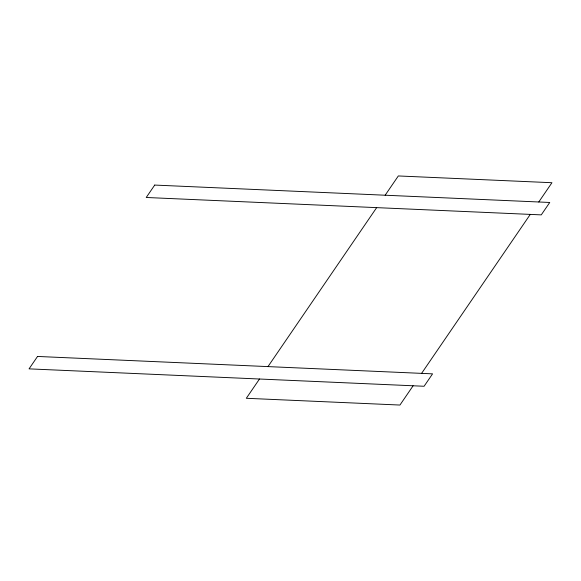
<?xml version="1.0" encoding="UTF-8"?>
<svg xmlns="http://www.w3.org/2000/svg" width="581" height="581" viewBox="0 0 581 581"><rect width="100%" height="100%" fill="white"/><g stroke="black" fill="none" stroke-linecap="round" stroke-linejoin="round"><path stroke-width="0.87" d="M259.489 379.015L246.315 398.283L399.939 405.051L413.113 385.777M267.972 366.604L376.662 207.635M385.152 195.223L398.326 175.949L551.95 182.717L538.776 201.985M421.595 373.365L530.286 214.396M37.54 356.451L29.05 368.862L424.086 386.263L432.569 373.852L37.54 356.451M154.713 185.07L146.23 197.482L541.26 214.883L549.749 202.471L154.713 185.07"/></g></svg>
